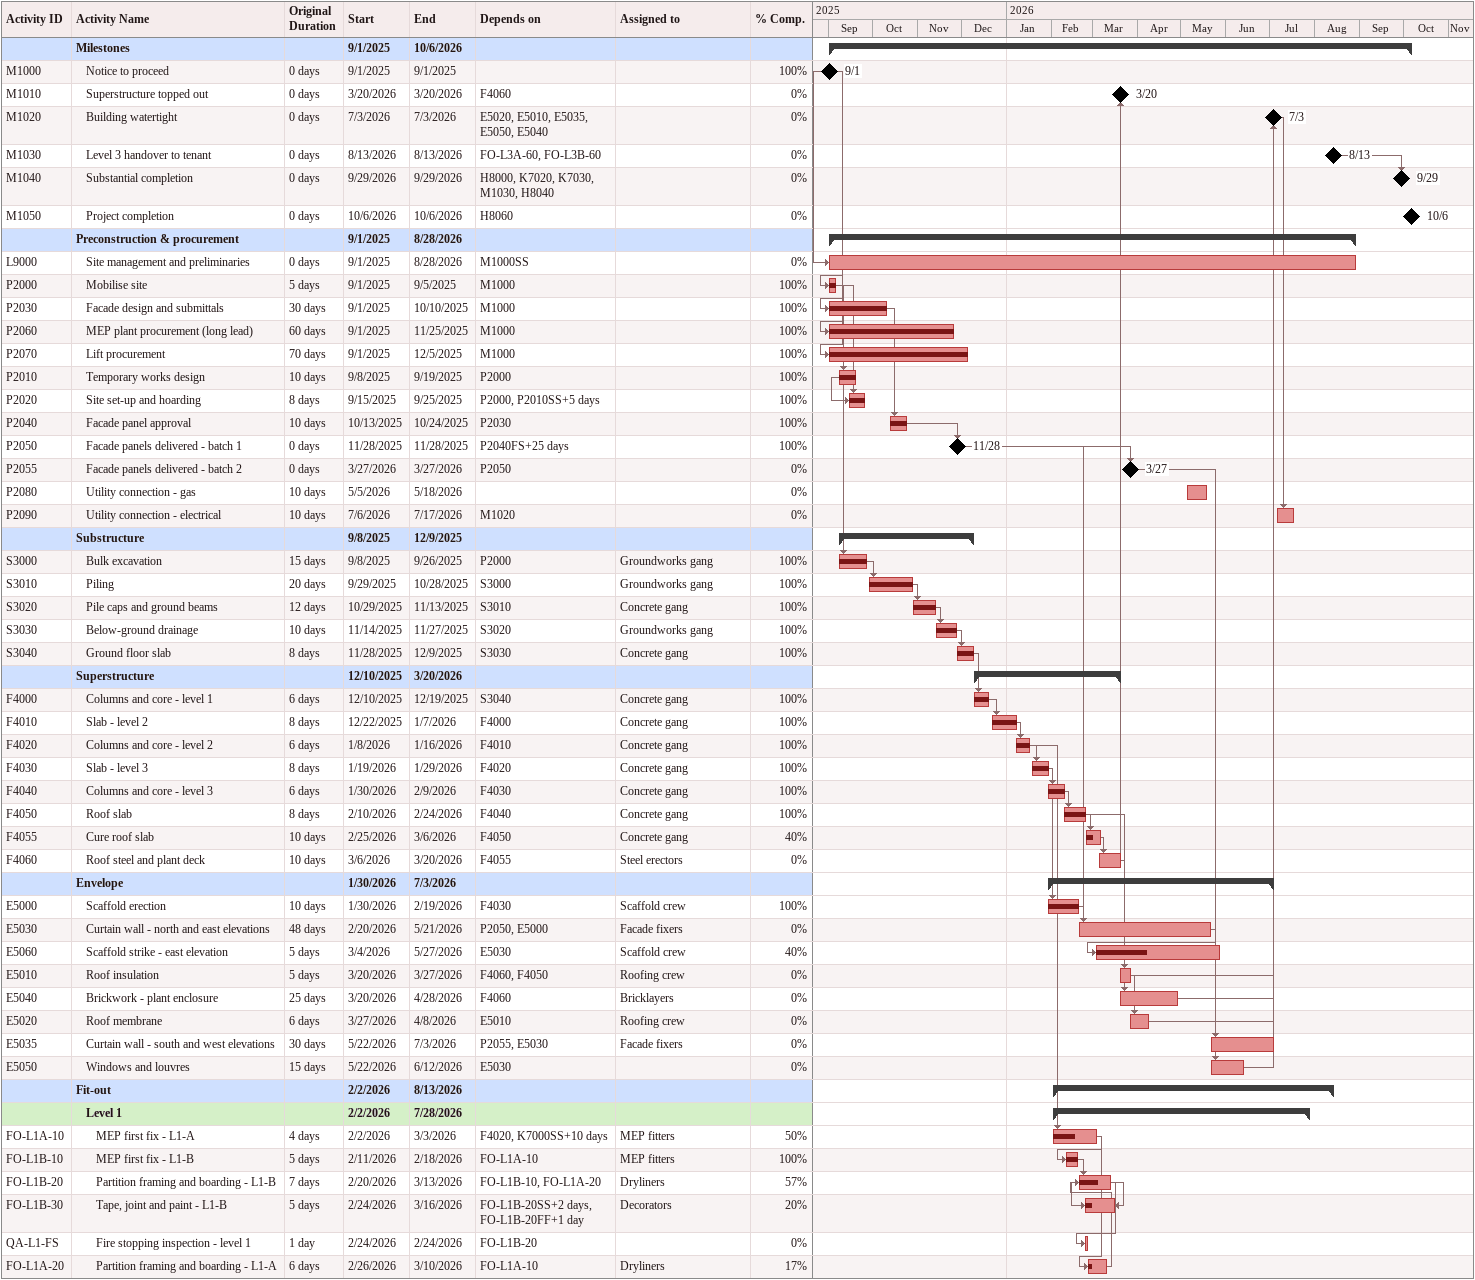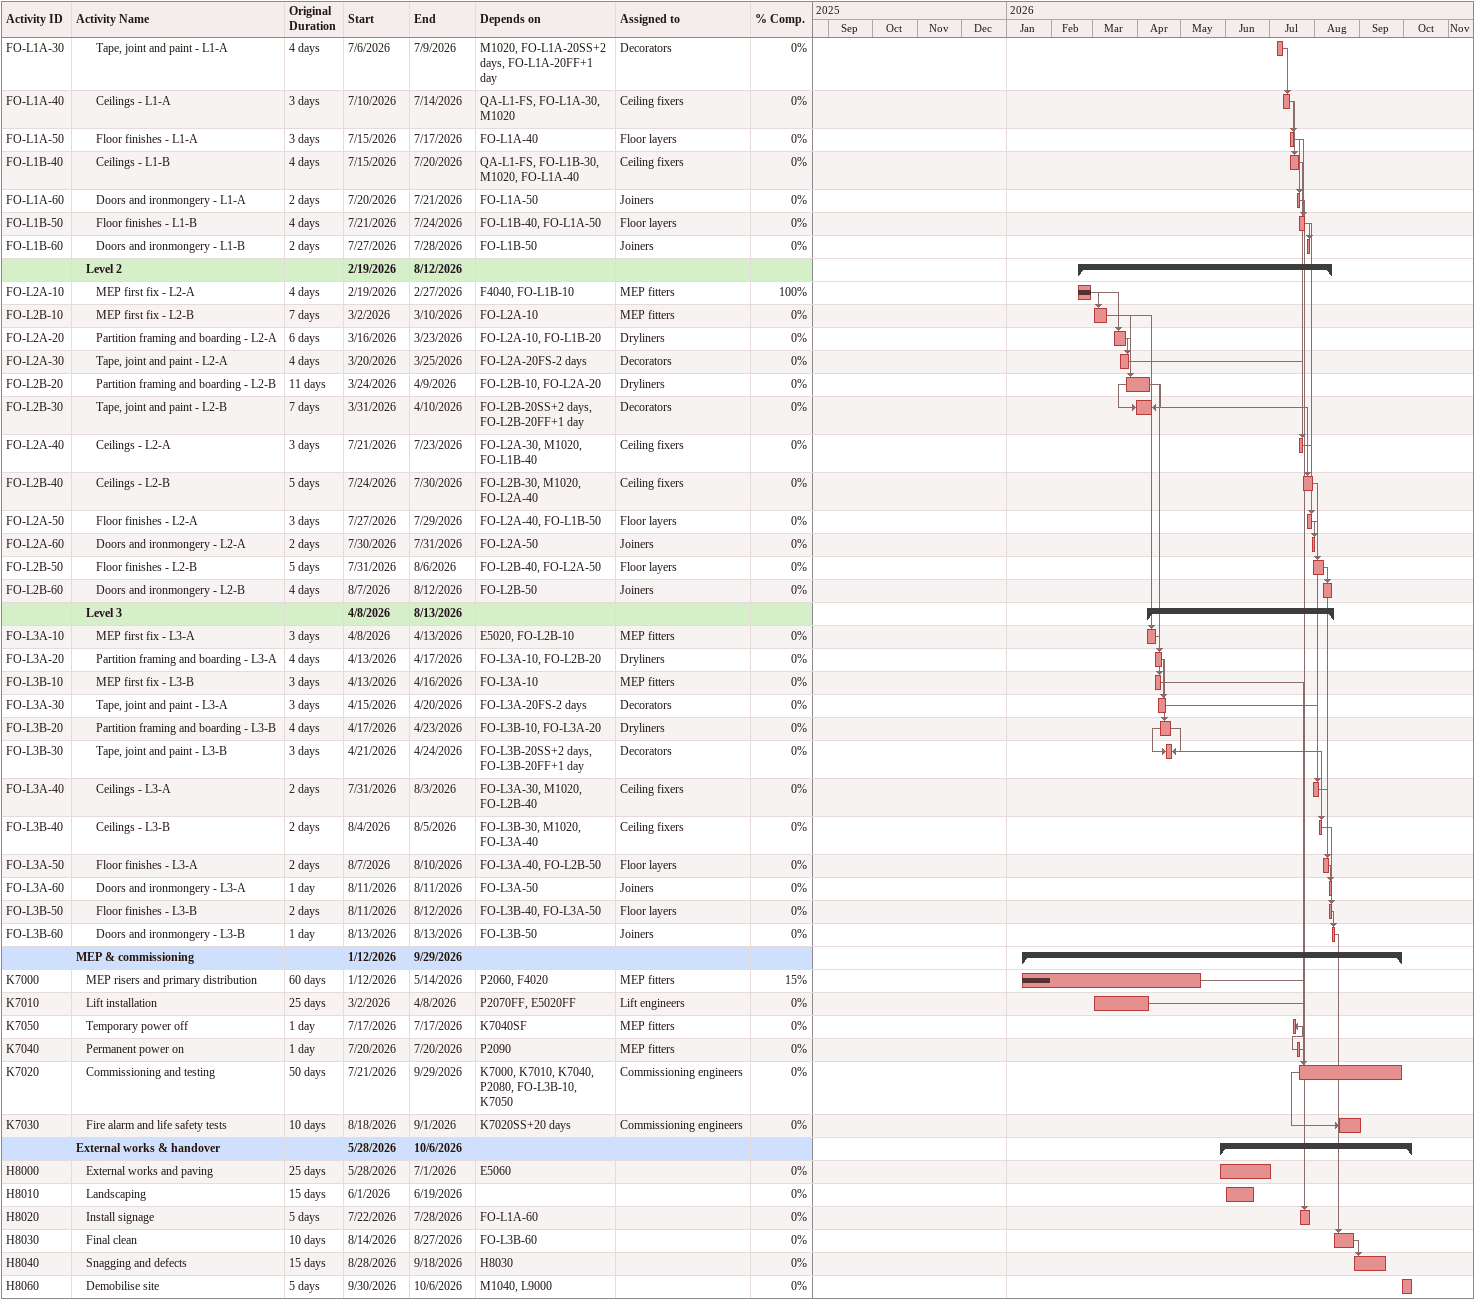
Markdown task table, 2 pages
| ID | Level | Task | Original duration | Start | Finish | Predecessors | Resources | % complete |
|---|---|---|---|---|---|---|---|---|
|  | 1 | **Milestones** |  | 2025-09-01 | 2026-10-06 |  |  |  |
| M1000 | 2 | Notice to proceed | 0d | 2025-09-01 | 2025-09-01 |  |  | 100 |
| M1010 | 2 | Superstructure topped out | 0d | 2026-03-20 | 2026-03-20 | F4060 |  | 0 |
| M1020 | 2 | Building watertight | 0d | 2026-07-03 | 2026-07-03 | E5020, E5010, E5035, E5050, E5040 |  | 0 |
| M1030 | 2 | Level 3 handover to tenant | 0d | 2026-08-13 | 2026-08-13 | FO-L3A-60, FO-L3B-60 |  | 0 |
| M1040 | 2 | Substantial completion | 0d | 2026-09-29 | 2026-09-29 | H8000, K7020, K7030, M1030, H8040 |  | 0 |
| M1050 | 2 | Project completion | 0d | 2026-10-06 | 2026-10-06 | H8060 |  | 0 |
|  | 1 | **Preconstruction & procurement** |  | 2025-09-01 | 2026-08-28 |  |  |  |
| L9000 | 2 | Site management and preliminaries | 0d | 2025-09-01 | 2026-08-28 | M1000SS |  | 0 |
| P2000 | 2 | Mobilise site | 5d | 2025-09-01 | 2025-09-05 | M1000 |  | 100 |
| P2030 | 2 | Facade design and submittals | 30d | 2025-09-01 | 2025-10-10 | M1000 |  | 100 |
| P2060 | 2 | MEP plant procurement (long lead) | 60d | 2025-09-01 | 2025-11-25 | M1000 |  | 100 |
| P2070 | 2 | Lift procurement | 70d | 2025-09-01 | 2025-12-05 | M1000 |  | 100 |
| P2010 | 2 | Temporary works design | 10d | 2025-09-08 | 2025-09-19 | P2000 |  | 100 |
| P2020 | 2 | Site set-up and hoarding | 8d | 2025-09-15 | 2025-09-25 | P2000, P2010SS+5d |  | 100 |
| P2040 | 2 | Facade panel approval | 10d | 2025-10-13 | 2025-10-24 | P2030 |  | 100 |
| P2050 | 2 | Facade panels delivered - batch 1 | 0d | 2025-11-28 | 2025-11-28 | P2040FS+25d |  | 100 |
| P2055 | 2 | Facade panels delivered - batch 2 | 0d | 2026-03-27 | 2026-03-27 | P2050 |  | 0 |
| P2080 | 2 | Utility connection - gas | 10d | 2026-05-05 | 2026-05-18 |  |  | 0 |
| P2090 | 2 | Utility connection - electrical | 10d | 2026-07-06 | 2026-07-17 | M1020 |  | 0 |
|  | 1 | **Substructure** |  | 2025-09-08 | 2025-12-09 |  |  |  |
| S3000 | 2 | Bulk excavation | 15d | 2025-09-08 | 2025-09-26 | P2000 | Groundworks gang | 100 |
| S3010 | 2 | Piling | 20d | 2025-09-29 | 2025-10-28 | S3000 | Groundworks gang | 100 |
| S3020 | 2 | Pile caps and ground beams | 12d | 2025-10-29 | 2025-11-13 | S3010 | Concrete gang | 100 |
| S3030 | 2 | Below-ground drainage | 10d | 2025-11-14 | 2025-11-27 | S3020 | Groundworks gang | 100 |
| S3040 | 2 | Ground floor slab | 8d | 2025-11-28 | 2025-12-09 | S3030 | Concrete gang | 100 |
|  | 1 | **Superstructure** |  | 2025-12-10 | 2026-03-20 |  |  |  |
| F4000 | 2 | Columns and core - level 1 | 6d | 2025-12-10 | 2025-12-19 | S3040 | Concrete gang | 100 |
| F4010 | 2 | Slab - level 2 | 8d | 2025-12-22 | 2026-01-07 | F4000 | Concrete gang | 100 |
| F4020 | 2 | Columns and core - level 2 | 6d | 2026-01-08 | 2026-01-16 | F4010 | Concrete gang | 100 |
| F4030 | 2 | Slab - level 3 | 8d | 2026-01-19 | 2026-01-29 | F4020 | Concrete gang | 100 |
| F4040 | 2 | Columns and core - level 3 | 6d | 2026-01-30 | 2026-02-09 | F4030 | Concrete gang | 100 |
| F4050 | 2 | Roof slab | 8d | 2026-02-10 | 2026-02-24 | F4040 | Concrete gang | 100 |
| F4055 | 2 | Cure roof slab | 10d | 2026-02-25 | 2026-03-06 | F4050 | Concrete gang | 40 |
| F4060 | 2 | Roof steel and plant deck | 10d | 2026-03-06 | 2026-03-20 | F4055 | Steel erectors | 0 |
|  | 1 | **Envelope** |  | 2026-01-30 | 2026-07-03 |  |  |  |
| E5000 | 2 | Scaffold erection | 10d | 2026-01-30 | 2026-02-19 | F4030 | Scaffold crew | 100 |
| E5030 | 2 | Curtain wall - north and east elevations | 48d | 2026-02-20 | 2026-05-21 | P2050, E5000 | Facade fixers | 0 |
| E5060 | 2 | Scaffold strike - east elevation | 5d | 2026-03-04 | 2026-05-27 | E5030 | Scaffold crew | 40 |
| E5010 | 2 | Roof insulation | 5d | 2026-03-20 | 2026-03-27 | F4060, F4050 | Roofing crew | 0 |
| E5040 | 2 | Brickwork - plant enclosure | 25d | 2026-03-20 | 2026-04-28 | F4060 | Bricklayers | 0 |
| E5020 | 2 | Roof membrane | 6d | 2026-03-27 | 2026-04-08 | E5010 | Roofing crew | 0 |
| E5035 | 2 | Curtain wall - south and west elevations | 30d | 2026-05-22 | 2026-07-03 | P2055, E5030 | Facade fixers | 0 |
| E5050 | 2 | Windows and louvres | 15d | 2026-05-22 | 2026-06-12 | E5030 |  | 0 |
|  | 1 | **Fit-out** |  | 2026-02-02 | 2026-08-13 |  |  |  |
|  | 2 | **Level 1** |  | 2026-02-02 | 2026-07-28 |  |  |  |
| FO-L1A-10 | 3 | MEP first fix - L1-A | 4d | 2026-02-02 | 2026-03-03 | F4020, K7000SS+10d | MEP fitters | 50 |
| FO-L1B-10 | 3 | MEP first fix - L1-B | 5d | 2026-02-11 | 2026-02-18 | FO-L1A-10 | MEP fitters | 100 |
| FO-L1B-20 | 3 | Partition framing and boarding - L1-B | 7d | 2026-02-20 | 2026-03-13 | FO-L1B-10, FO-L1A-20 | Dryliners | 57 |
| FO-L1B-30 | 3 | Tape, joint and paint - L1-B | 5d | 2026-02-24 | 2026-03-16 | FO-L1B-20SS+2d, FO-L1B-20FF+1d | Decorators | 20 |
| QA-L1-FS | 3 | Fire stopping inspection - level 1 | 1d | 2026-02-24 | 2026-02-24 | FO-L1B-20 |  | 0 |
| FO-L1A-20 | 3 | Partition framing and boarding - L1-A | 6d | 2026-02-26 | 2026-03-10 | FO-L1A-10 | Dryliners | 17 |
| FO-L1A-30 | 3 | Tape, joint and paint - L1-A | 4d | 2026-07-06 | 2026-07-09 | M1020, FO-L1A-20SS+2d, FO-L1A-20FF+1d | Decorators | 0 |
| FO-L1A-40 | 3 | Ceilings - L1-A | 3d | 2026-07-10 | 2026-07-14 | QA-L1-FS, FO-L1A-30, M1020 | Ceiling fixers | 0 |
| FO-L1A-50 | 3 | Floor finishes - L1-A | 3d | 2026-07-15 | 2026-07-17 | FO-L1A-40 | Floor layers | 0 |
| FO-L1B-40 | 3 | Ceilings - L1-B | 4d | 2026-07-15 | 2026-07-20 | QA-L1-FS, FO-L1B-30, M1020, FO-L1A-40 | Ceiling fixers | 0 |
| FO-L1A-60 | 3 | Doors and ironmongery - L1-A | 2d | 2026-07-20 | 2026-07-21 | FO-L1A-50 | Joiners | 0 |
| FO-L1B-50 | 3 | Floor finishes - L1-B | 4d | 2026-07-21 | 2026-07-24 | FO-L1B-40, FO-L1A-50 | Floor layers | 0 |
| FO-L1B-60 | 3 | Doors and ironmongery - L1-B | 2d | 2026-07-27 | 2026-07-28 | FO-L1B-50 | Joiners | 0 |
|  | 2 | **Level 2** |  | 2026-02-19 | 2026-08-12 |  |  |  |
| FO-L2A-10 | 3 | MEP first fix - L2-A | 4d | 2026-02-19 | 2026-02-27 | F4040, FO-L1B-10 | MEP fitters | 100 |
| FO-L2B-10 | 3 | MEP first fix - L2-B | 7d | 2026-03-02 | 2026-03-10 | FO-L2A-10 | MEP fitters | 0 |
| FO-L2A-20 | 3 | Partition framing and boarding - L2-A | 6d | 2026-03-16 | 2026-03-23 | FO-L2A-10, FO-L1B-20 | Dryliners | 0 |
| FO-L2A-30 | 3 | Tape, joint and paint - L2-A | 4d | 2026-03-20 | 2026-03-25 | FO-L2A-20FS-2d | Decorators | 0 |
| FO-L2B-20 | 3 | Partition framing and boarding - L2-B | 11d | 2026-03-24 | 2026-04-09 | FO-L2B-10, FO-L2A-20 | Dryliners | 0 |
| FO-L2B-30 | 3 | Tape, joint and paint - L2-B | 7d | 2026-03-31 | 2026-04-10 | FO-L2B-20SS+2d, FO-L2B-20FF+1d | Decorators | 0 |
| FO-L2A-40 | 3 | Ceilings - L2-A | 3d | 2026-07-21 | 2026-07-23 | FO-L2A-30, M1020, FO-L1B-40 | Ceiling fixers | 0 |
| FO-L2B-40 | 3 | Ceilings - L2-B | 5d | 2026-07-24 | 2026-07-30 | FO-L2B-30, M1020, FO-L2A-40 | Ceiling fixers | 0 |
| FO-L2A-50 | 3 | Floor finishes - L2-A | 3d | 2026-07-27 | 2026-07-29 | FO-L2A-40, FO-L1B-50 | Floor layers | 0 |
| FO-L2A-60 | 3 | Doors and ironmongery - L2-A | 2d | 2026-07-30 | 2026-07-31 | FO-L2A-50 | Joiners | 0 |
| FO-L2B-50 | 3 | Floor finishes - L2-B | 5d | 2026-07-31 | 2026-08-06 | FO-L2B-40, FO-L2A-50 | Floor layers | 0 |
| FO-L2B-60 | 3 | Doors and ironmongery - L2-B | 4d | 2026-08-07 | 2026-08-12 | FO-L2B-50 | Joiners | 0 |
|  | 2 | **Level 3** |  | 2026-04-08 | 2026-08-13 |  |  |  |
| FO-L3A-10 | 3 | MEP first fix - L3-A | 3d | 2026-04-08 | 2026-04-13 | E5020, FO-L2B-10 | MEP fitters | 0 |
| FO-L3A-20 | 3 | Partition framing and boarding - L3-A | 4d | 2026-04-13 | 2026-04-17 | FO-L3A-10, FO-L2B-20 | Dryliners | 0 |
| FO-L3B-10 | 3 | MEP first fix - L3-B | 3d | 2026-04-13 | 2026-04-16 | FO-L3A-10 | MEP fitters | 0 |
| FO-L3A-30 | 3 | Tape, joint and paint - L3-A | 3d | 2026-04-15 | 2026-04-20 | FO-L3A-20FS-2d | Decorators | 0 |
| FO-L3B-20 | 3 | Partition framing and boarding - L3-B | 4d | 2026-04-17 | 2026-04-23 | FO-L3B-10, FO-L3A-20 | Dryliners | 0 |
| FO-L3B-30 | 3 | Tape, joint and paint - L3-B | 3d | 2026-04-21 | 2026-04-24 | FO-L3B-20SS+2d, FO-L3B-20FF+1d | Decorators | 0 |
| FO-L3A-40 | 3 | Ceilings - L3-A | 2d | 2026-07-31 | 2026-08-03 | FO-L3A-30, M1020, FO-L2B-40 | Ceiling fixers | 0 |
| FO-L3B-40 | 3 | Ceilings - L3-B | 2d | 2026-08-04 | 2026-08-05 | FO-L3B-30, M1020, FO-L3A-40 | Ceiling fixers | 0 |
| FO-L3A-50 | 3 | Floor finishes - L3-A | 2d | 2026-08-07 | 2026-08-10 | FO-L3A-40, FO-L2B-50 | Floor layers | 0 |
| FO-L3A-60 | 3 | Doors and ironmongery - L3-A | 1d | 2026-08-11 | 2026-08-11 | FO-L3A-50 | Joiners | 0 |
| FO-L3B-50 | 3 | Floor finishes - L3-B | 2d | 2026-08-11 | 2026-08-12 | FO-L3B-40, FO-L3A-50 | Floor layers | 0 |
| FO-L3B-60 | 3 | Doors and ironmongery - L3-B | 1d | 2026-08-13 | 2026-08-13 | FO-L3B-50 | Joiners | 0 |
|  | 1 | **MEP & commissioning** |  | 2026-01-12 | 2026-09-29 |  |  |  |
| K7000 | 2 | MEP risers and primary distribution | 60d | 2026-01-12 | 2026-05-14 | P2060, F4020 | MEP fitters | 15 |
| K7010 | 2 | Lift installation | 25d | 2026-03-02 | 2026-04-08 | P2070FF, E5020FF | Lift engineers | 0 |
| K7050 | 2 | Temporary power off | 1d | 2026-07-17 | 2026-07-17 | K7040SF | MEP fitters | 0 |
| K7040 | 2 | Permanent power on | 1d | 2026-07-20 | 2026-07-20 | P2090 | MEP fitters | 0 |
| K7020 | 2 | Commissioning and testing | 50d | 2026-07-21 | 2026-09-29 | K7000, K7010, K7040, P2080, FO-L3B-10, K7050 | Commissioning engineers | 0 |
| K7030 | 2 | Fire alarm and life safety tests | 10d | 2026-08-18 | 2026-09-01 | K7020SS+20d | Commissioning engineers | 0 |
|  | 1 | **External works & handover** |  | 2026-05-28 | 2026-10-06 |  |  |  |
| H8000 | 2 | External works and paving | 25d | 2026-05-28 | 2026-07-01 | E5060 |  | 0 |
| H8010 | 2 | Landscaping | 15d | 2026-06-01 | 2026-06-19 |  |  | 0 |
| H8020 | 2 | Install signage | 5d | 2026-07-22 | 2026-07-28 | FO-L1A-60 |  | 0 |
| H8030 | 2 | Final clean | 10d | 2026-08-14 | 2026-08-27 | FO-L3B-60 |  | 0 |
| H8040 | 2 | Snagging and defects | 15d | 2026-08-28 | 2026-09-18 | H8030 |  | 0 |
| H8060 | 2 | Demobilise site | 5d | 2026-09-30 | 2026-10-06 | M1040, L9000 |  | 0 |
